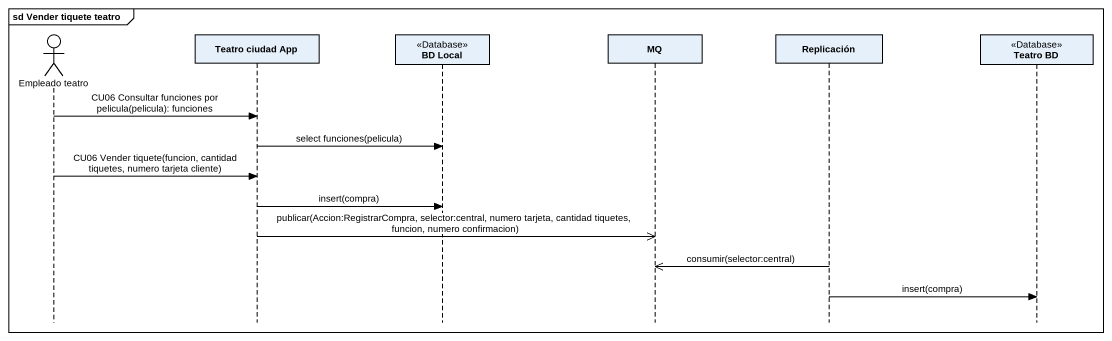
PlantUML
@startuml
mainframe sd Vender tiquete teatro
hide footbox
actor "Empleado teatro" as Empleado_teatro
participant "Teatro ciudad App" as Teatro_ciudad_App
participant "BD Local" as BD_Local <<Database>>
participant MQ
participant Replicación
participant "Teatro BD" as Teatro_BD <<Database>>

Empleado_teatro -> Teatro_ciudad_App : CU06 Consultar funciones por pelicula(pelicula): funciones
Teatro_ciudad_App -> BD_Local : select funciones(pelicula)
Empleado_teatro -> Teatro_ciudad_App : CU06 Vender tiquete(funcion, cantidad tiquetes, numero tarjeta cliente)
Teatro_ciudad_App -> BD_Local : insert(compra)
Teatro_ciudad_App ->> MQ : publicar(Accion:RegistrarCompra, selector:central, numero tarjeta, cantidad tiquetes, funcion, numero confirmacion)
Replicación ->> MQ : consumir(selector:central)
Replicación -> Teatro_BD : insert(compra)
@enduml
